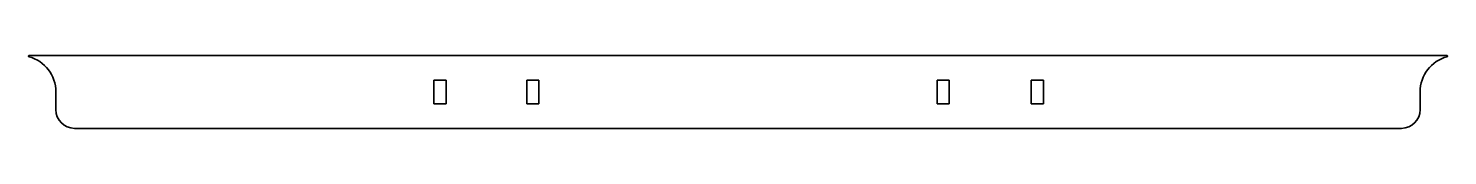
# Model space of a CAD drawing. Header units: inches. Extents: x 0 to 623, y 0 to 32.
import ezdxf

# ---------------------------------------------------------------- set-up
doc = ezdxf.new("R2010")
doc.units = ezdxf.units.IN
doc.header["$MEASUREMENT"] = 0
doc.layers.add('SIMUMAK Visible (ISO)', color=7, linetype='Continuous', lineweight=35)

# ---------------------------------------------------------------- blocks, each defined once
blk = doc.blocks.new('3DF-V016-REFINFL01_Sheet_2_3DF-V016-REFINFL01')
at = {"layer": 'SIMUMAK Visible (ISO)'}
for p, q in [((-311.03, 16), (311.03, 16)), ((-299.25, 0), (-299.25, -7.75)), ((-133.45, -5.2), (-133.45, 5.2)), ((-133.45, 5.2), (-128.05, 5.2)), ((-128.05, 5.2), (-128.05, -5.2)), ((-92.7, -5.2), (-92.7, 5.2)), ((-92.7, 5.2), (-87.3, 5.2)), ((-87.3, 5.2), (-87.3, -5.2)), ((87.3, -5.2), (87.3, 5.2)), ((87.3, 5.2), (92.7, 5.2)), ((92.7, 5.2), (92.7, -5.2)), ((128.55, -5.2), (128.55, 5.2)), ((128.55, 5.2), (133.95, 5.2)), ((133.95, 5.2), (133.95, -5.2)), ((299.25, -7.75), (299.25, 0)), ((-128.05, -5.2), (-133.45, -5.2)), ((-87.3, -5.2), (-92.7, -5.2)), ((92.7, -5.2), (87.3, -5.2)), ((133.95, -5.2), (128.55, -5.2)), ((291, -16), (-291, -16))]:
    blk.add_line(p, q, dxfattribs=at)
at = {"layer": 'SIMUMAK Visible (ISO)', "extrusion": (0, 0, -1)}
for centre, radius, start, end in [((311.03, 15.75), 0.25, 284.36063, 90), ((315, 0.25), 15.75, 104.36063, 180.90228), ((-315, 0.25), 15.75, 359.09772, 75.63937), ((-311.03, 15.75), 0.25, 90, 255.63937)]:
    blk.add_arc(centre, radius, start, end, dxfattribs=at)
at = {"layer": 'SIMUMAK Visible (ISO)'}
for centre, start, end in [((-291, -7.75), 180, 270), ((291, -7.75), 270, 360)]:
    blk.add_arc(centre, 8.25, start, end, dxfattribs=at)

msp = doc.modelspace()

# ---------------------------------------------------------------- block references
msp.add_blockref('3DF-V016-REFINFL01_Sheet_2_3DF-V016-REFINFL01', (311.28, 16))

doc.saveas('drawing.dxf')
